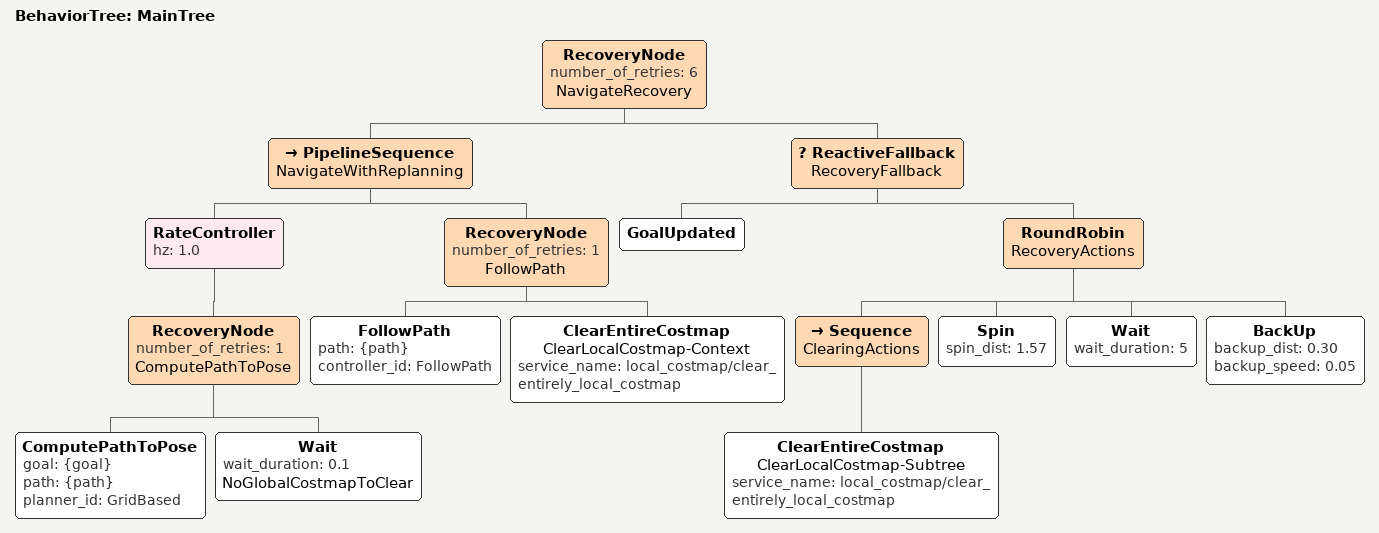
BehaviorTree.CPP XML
<root main_tree_to_execute="MainTree">
  <BehaviorTree ID="MainTree">
    <RecoveryNode number_of_retries="6" name="NavigateRecovery">
      <PipelineSequence name="NavigateWithReplanning">
        <RateController hz="1.0">
          <RecoveryNode number_of_retries="1" name="ComputePathToPose">
            <ComputePathToPose goal="{goal}" path="{path}" planner_id="GridBased"/>
            <Wait wait_duration="0.1" name="NoGlobalCostmapToClear"/>
          </RecoveryNode>
        </RateController>
        <RecoveryNode number_of_retries="1" name="FollowPath">
          <FollowPath path="{path}" controller_id="FollowPath"/>
          <ClearEntireCostmap name="ClearLocalCostmap-Context" service_name="local_costmap/clear_entirely_local_costmap"/>
        </RecoveryNode>
      </PipelineSequence>
      <ReactiveFallback name="RecoveryFallback">
        <GoalUpdated/>
        <RoundRobin name="RecoveryActions">
          <Sequence name="ClearingActions">
            <ClearEntireCostmap name="ClearLocalCostmap-Subtree" service_name="local_costmap/clear_entirely_local_costmap"/>
          </Sequence>
          <Spin spin_dist="1.57"/>
          <Wait wait_duration="5"/>
          <BackUp backup_dist="0.30" backup_speed="0.05"/>
        </RoundRobin>
      </ReactiveFallback>
    </RecoveryNode>
  </BehaviorTree>
</root>
